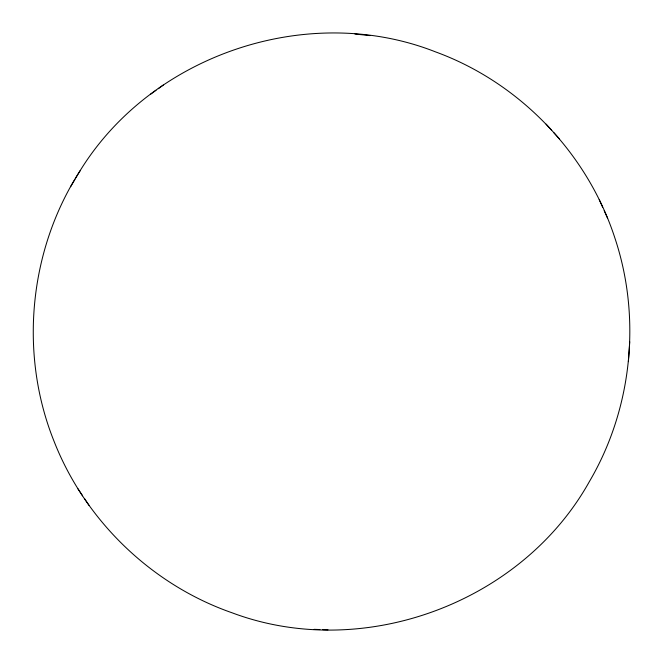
<?xml version="1.0" encoding="UTF-8"?>
<svg xmlns="http://www.w3.org/2000/svg" width="663" height="663" viewBox="0 0 663 663"><rect width="100%" height="100%" fill="white"/><g stroke="black" fill="none" stroke-linecap="round" stroke-linejoin="round"><path stroke-width="0.99" d="M80.14 170.706C28.89 249.91 18.871 353.686 54.035 441.235C85.063 520.513 151.628 584.758 232.025 612.778C362.57 661.757 521.566 603.322 589.407 481.537C632.112 408.938 641.552 318.025 614.924 238.141C587.36 153.145 519.494 82.502 435.525 51.88C305.701 0.729 145.28 56.711 75.855 177.866M628.4 361.642L629.751 341.752M70.585 186.726L75.018 179.308M150.559 94.254L156.029 90.284M158.266 88.701L163.305 85.046M314.138 629.344L319.922 629.552M322.724 629.643L328.003 629.833M369.954 35.595L354.937 34.028M546.105 124.122L551.657 130.238M553.845 132.708L559.506 138.948M77.952 488.788L82.593 495.775M84.441 498.477L89.016 505.372M599.228 199.654L602.65 207.229M604.175 210.668L607.623 218.284"/></g></svg>
